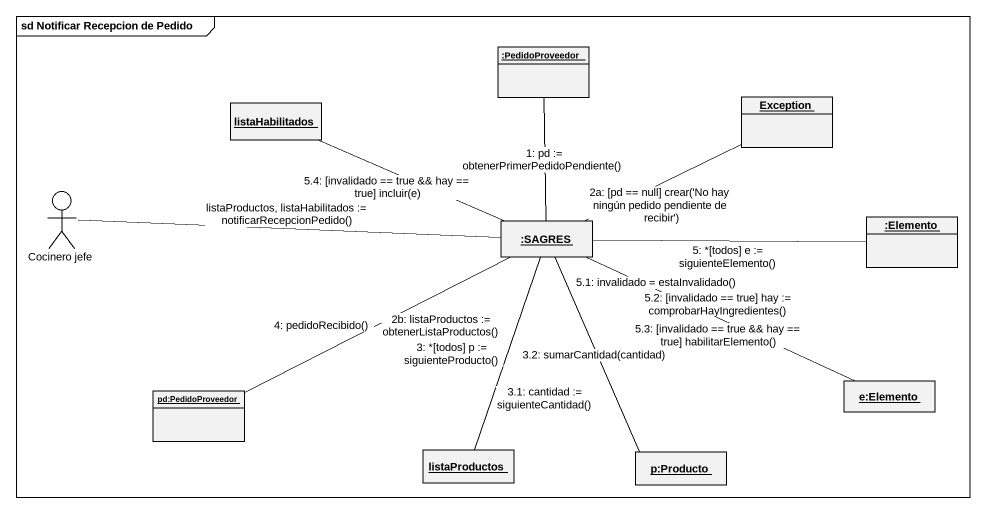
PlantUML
@startuml
mainframe sd Notificar Recepcion de Pedido
allowmixing
hide circle
hide empty members
object ":PedidoProveedor" as PedidoProveedor
object listaHabilitados
object "Exception" as Exception_
actor "Cocinero jefe" as Cocinero_jefe
object ":SAGRES" as SAGRES
object ":Elemento" as Elemento
object "pd:PedidoProveedor" as pd_PedidoProveedor
object "e:Elemento" as e_Elemento
object listaProductos
object "p:Producto" as p_Producto
listaHabilitados -right- SAGRES : 5.4: [invalidado == true && hay == true] incluir(e)
Cocinero_jefe -right- SAGRES : listaProductos, listaHabilitados := notificarRecepcionPedido()
SAGRES -up- PedidoProveedor : 1: pd := obtenerPrimerPedidoPendiente()
SAGRES -right- Exception_ : 2a: [pd == null] crear('No hay ningún pedido pendiente de recibir')
SAGRES -right- Elemento : 5: *[todos] e := siguienteElemento()
SAGRES -left- pd_PedidoProveedor : 2b: listaProductos := obtenerListaProductos()
SAGRES -left- pd_PedidoProveedor : 4: pedidoRecibido()
SAGRES -right- e_Elemento : 5.2: [invalidado == true] hay := comprobarHayIngredientes()
SAGRES -right- e_Elemento : 5.3: [invalidado == true && hay == true] habilitarElemento()
SAGRES -right- e_Elemento : 5.1: invalidado = estaInvalidado()
SAGRES -- listaProductos : 3: *[todos] p := siguienteProducto()
SAGRES -- listaProductos : 3.1: cantidad := siguienteCantidad()
SAGRES -- p_Producto : 3.2: sumarCantidad(cantidad)
@enduml
